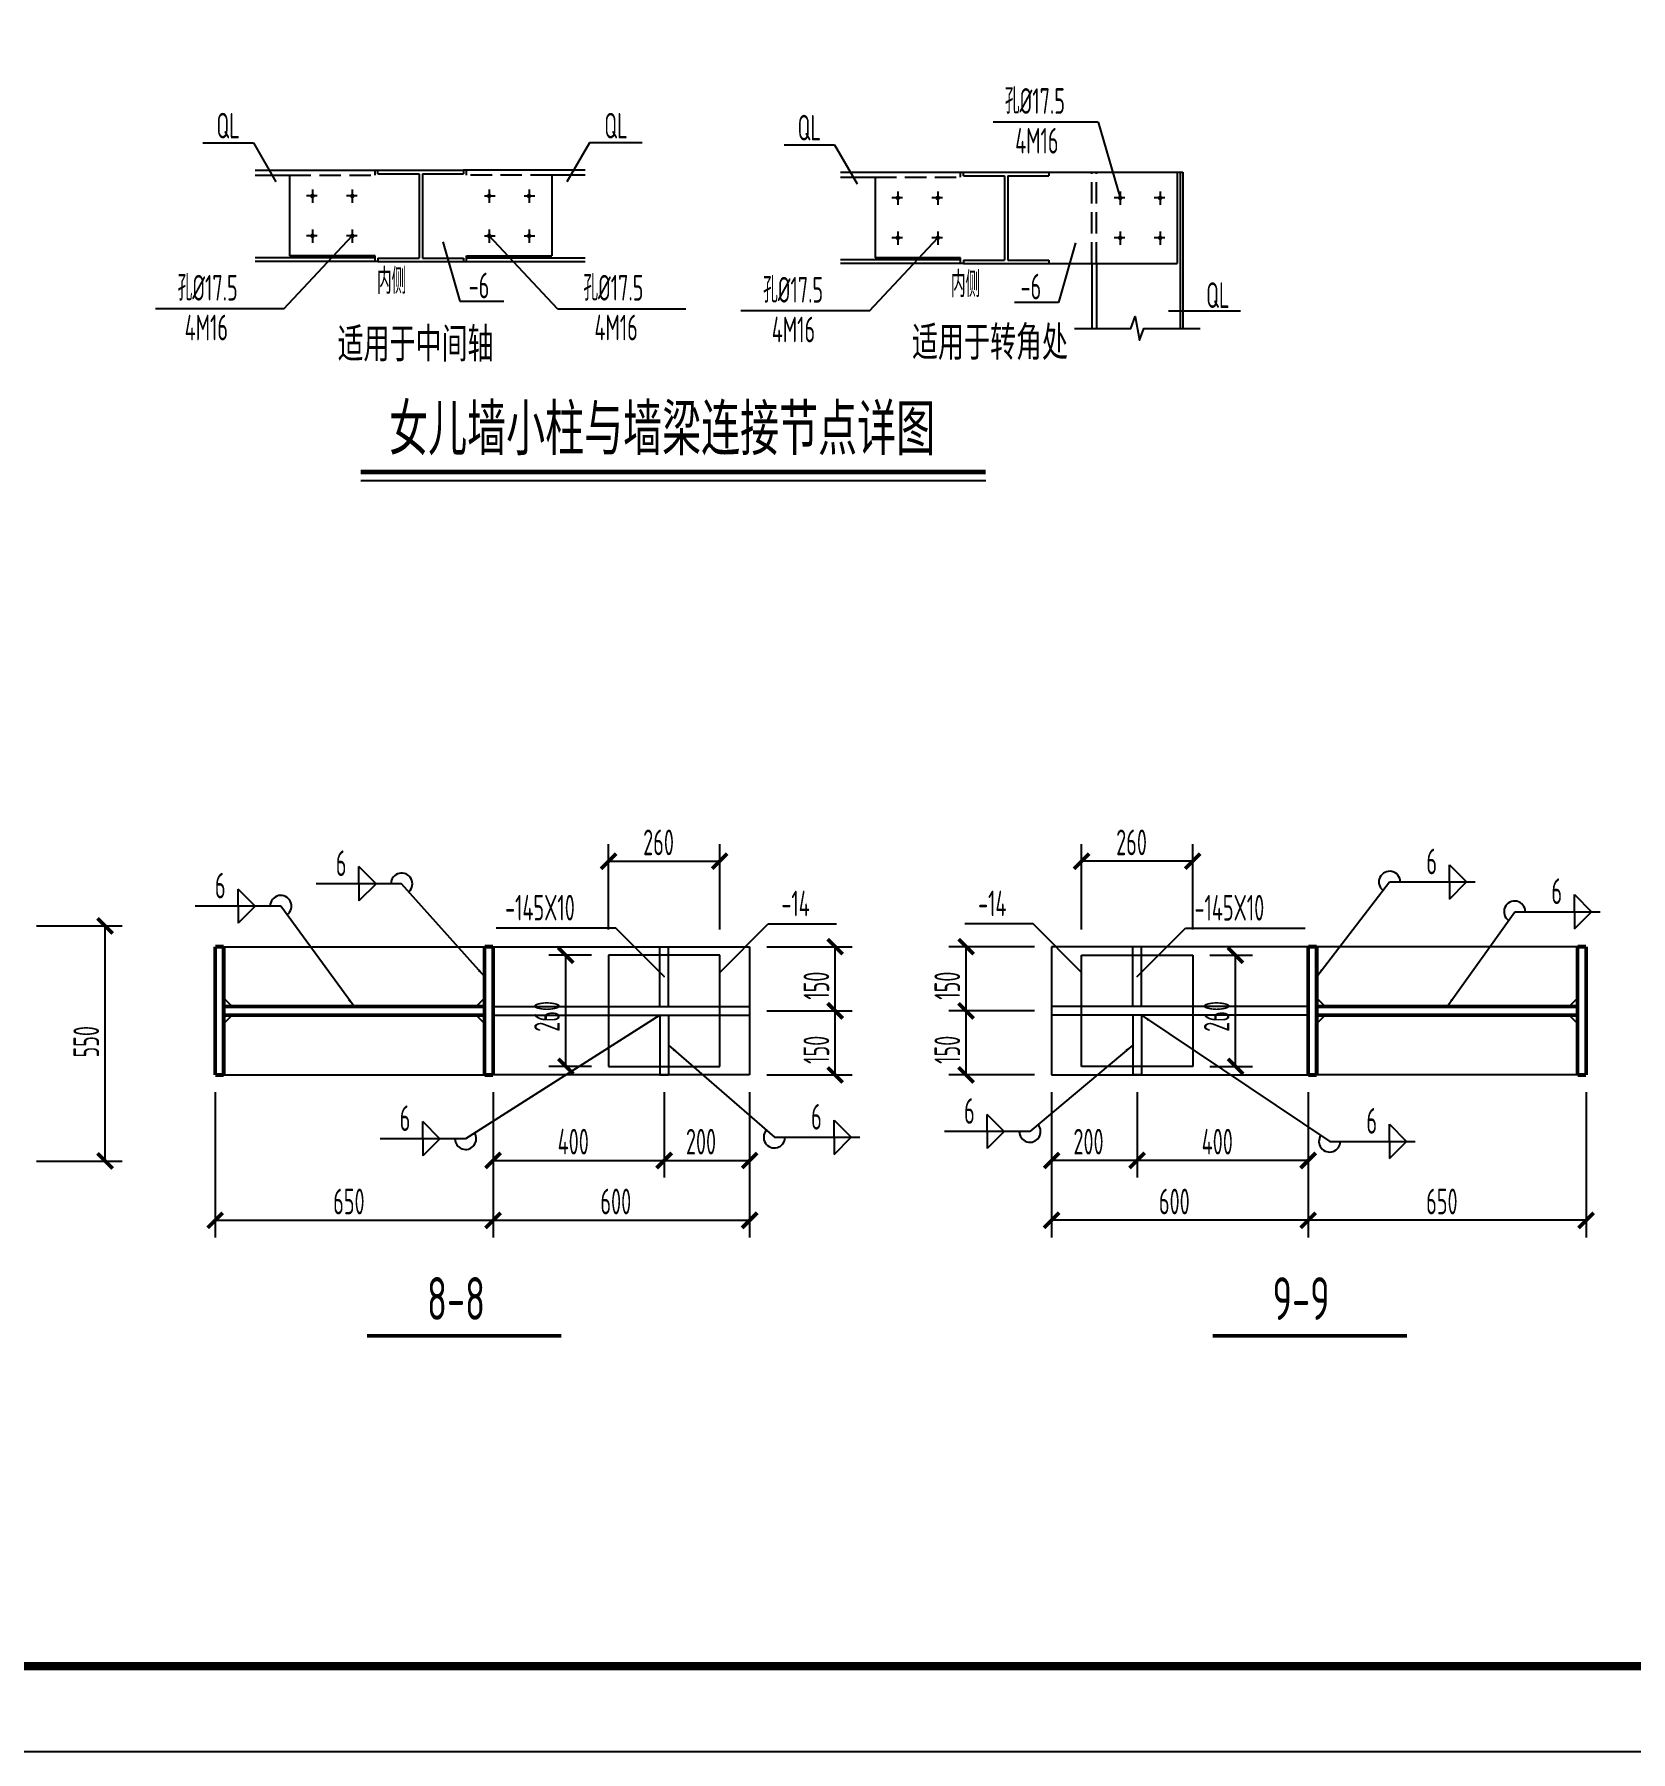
# Model space of a CAD drawing. Extents: x 9539573 to 9710259, y 1656270 to 2510207.
# Drawn here: x 9647288 to 9665954, y 1656270 to 1676354 of the extents above; entities that cross this region are included whole.
import ezdxf

# ---------------------------------------------------------------- set-up
doc = ezdxf.new("R2010")
doc.units = 0
doc.header["$LTSCALE"] = 1000
doc.header["$MEASUREMENT"] = 0
doc.linetypes.add('CONTINOUS', pattern=[0])
doc.linetypes.add('DASH', pattern=[0.35, 0.25, -0.1])
for name, color, linetype in [('10', 7, 'CONTINUOUS'), ('AXIS', 3, 'CONTINUOUS'), ('BOARD1', 2, 'CONTINOUS'), ('PUB_DIM', 3, 'CONTINUOUS'), ('PUB_TEXT', 7, 'CONTINUOUS'), ('PUB_TITLE', 4, 'CONTINUOUS'), ('一般文字', 6, 'CONTINUOUS'), ('尺寸标注', 86, 'CONTINUOUS'), ('水平支撑', 4, 'CONTINUOUS'), ('焊缝标注', 6, 'CONTINUOUS'), ('编号标注', 253, 'CONTINUOUS'), ('螺栓孔标注', 6, 'CONTINUOUS'), ('钢板标注', 6, 'CONTINUOUS')]:
    doc.layers.add(name, color=color, linetype=linetype)
doc.styles.add('_HZTXT', font='atssdeng.shx', dxfattribs={"width": 0.8, "bigfont": 'atssdchn.shx'})
doc.styles.add('TSSD_REIN', font='atssdeng.shx', dxfattribs={"width": 0.7, "bigfont": 'atssdchn.shx'})

msp = doc.modelspace()

# ---------------------------------------------------------------- linework, layer by layer
at = {"layer": '10', "ltscale": 0.1, "const_width": 45}
for points in [[(9651177.1, 1661134.1), (9653450.9, 1661134.1)], [(9661064.5, 1661134.1), (9663338.3, 1661134.1)]]:
    msp.add_lwpolyline(points, dxfattribs=at)
at = {"layer": 'AXIS'}
for p, q in [((9649869.7, 1674763.9, 4.6), (9651305.9, 1674763.9, 4.6)), ((9653727.5, 1674763.9, 4.6), (9652305.9, 1674763.9, 4.6)), ((9649869.7, 1674708.1, 4.6), (9650272.5, 1674708.1, 4.6)), ((9650272.5, 1674708.1, 4.6), (9650272.5, 1673763.9, 4.6)), ((9653339.2, 1674708.1, 4.6), (9653339.2, 1673763.9, 4.6)), ((9653727.5, 1674708.1, 4.6), (9653339.2, 1674708.1, 4.6)), ((9656715.2, 1674740.6, -146662.1), (9658151.4, 1674740.6, -146662.1)), ((9656715.2, 1674684.9, -146662.1), (9657118.1, 1674684.9, -146662.1)), ((9657118.1, 1674684.9, -146662.1), (9657118.1, 1673740.6, -146662.1)), ((9659151.4, 1674740.6, -146662.1), (9660651.4, 1674740.6, -146662.1)), ((9660651.4, 1674740.6, -146662.1), (9660651.4, 1673674, -146662.1)), ((9660651.4, 1674740.6, -146662.1), (9660718.1, 1674740.6, -146662.1)), ((9660686.1, 1674740.6, -146662.1), (9660686.1, 1672915.6, -146662.1)), ((9660718.1, 1674740.6, -146662.1), (9660718.1, 1672915.6, -146662.1)), ((9651272.5, 1673763.9, 4.6), (9650272.5, 1673763.9, 4.6)), ((9652339.2, 1673763.9, 4.6), (9653339.2, 1673763.9, 4.6)), ((9651272.5, 1673739.9, 4.6), (9649869.7, 1673739.9, 4.6)), ((9651305.9, 1673697.2, 4.6), (9649869.7, 1673697.2, 4.6)), ((9652305.9, 1673697.2, 4.6), (9653727.5, 1673697.2, 4.6)), ((9652339.2, 1673739.9, 4.6), (9653727.5, 1673739.9, 4.6)), ((9658118.1, 1673716.7, -146662.1), (9656715.2, 1673716.7, -146662.1)), ((9658151.4, 1673674, -146662.1), (9656715.2, 1673674, -146662.1)), ((9658118.1, 1673740.6, -146662.1), (9657118.1, 1673740.6, -146662.1)), ((9659151.4, 1673674, -146662.1), (9660651.4, 1673674, -146662.1)), ((9659651.4, 1673674, -146662.1), (9659651.4, 1672915.6, -146662.1)), ((9659708.5, 1673674, -146662.1), (9659708.5, 1672915.6, -146662.1))]:
    msp.add_line(p, q, dxfattribs=at)
at = {"layer": 'AXIS', "linetype": 'DASH'}
for p, q in [((9651272.5, 1674708.1, 4.6), (9651272.5, 1674763.9, 4.6)), ((9652339.2, 1674708.1, 4.6), (9652339.2, 1674763.9, 4.6)), ((9650272.5, 1674708.1, 4.6), (9651272.5, 1674708.1, 4.6)), ((9653339.2, 1674708.1, 4.6), (9652339.2, 1674708.1, 4.6)), ((9657118.1, 1674684.9, -146662.1), (9658118.1, 1674684.9, -146662.1)), ((9658118.1, 1674684.9, -146662.1), (9658118.1, 1674740.6, -146662.1)), ((9659651.4, 1673674, -146662.1), (9659651.4, 1674740.6, -146662.1)), ((9659708.5, 1673674, -146662.1), (9659708.5, 1674740.6, -146662.1)), ((9651272.5, 1673697.2, 4.6), (9651272.5, 1673763.9, 4.6)), ((9652339.2, 1673697.2, 4.6), (9652339.2, 1673763.9, 4.6)), ((9658118.1, 1673674, -146662.1), (9658118.1, 1673740.6, -146662.1))]:
    msp.add_line(p, q, dxfattribs=at)
at = {"layer": 'BOARD1'}
msp.add_line((9651104.2, 1671135.6), (9658411.8, 1671135.6), dxfattribs=at)
at = {"layer": 'PUB_DIM', "elevation": 4.6}
msp.add_lwpolyline([(9659451.4, 1672915.6), (9660109.7, 1672915.6), (9660160.7, 1673055.6), (9660210.1, 1672775.6), (9660259.7, 1672915.6), (9660918.1, 1672915.6)], dxfattribs=at)
at = {"layer": 'PUB_TITLE'}
msp.add_lwpolyline([(9598809.4, 1656270.4), (9682909.4, 1656270.4), (9682909.4, 1715670.4), (9598809.4, 1715670.4)], close=True, dxfattribs=at)
at = {"layer": 'PUB_TITLE', "const_width": 100}
msp.add_lwpolyline([(9601309.4, 1657270.4), (9681909.4, 1657270.4), (9681909.4, 1714670.4), (9601309.4, 1714670.4)], close=True, dxfattribs=at)
at = {"layer": '一般文字', "color": 2, "const_width": 54}
msp.add_lwpolyline([(9651104.2, 1671235.7), (9658411.8, 1671235.7)], dxfattribs=at)
at = {"layer": '尺寸标注'}
for p, q in [((9654002.1, 1665884.1), (9654002.1, 1666884.1)), ((9655302.1, 1665884.1), (9655302.1, 1666884.1)), ((9659533, 1665884.1), (9659533, 1666884.1)), ((9660833, 1665884.1), (9660833, 1666884.1)), ((9654002.1, 1666684.1), (9655302.1, 1666684.1)), ((9660833, 1666684.1), (9659533, 1666684.1)), ((9647314.5, 1665927.8), (9648314.5, 1665927.8)), ((9648114.5, 1663177.8), (9648114.5, 1665927.8)), ((9653802.1, 1665584.1), (9653302.1, 1665584.1)), ((9653502.1, 1664284.1), (9653502.1, 1665584.1)), ((9655852.1, 1665684.1), (9656852.1, 1665684.1)), ((9656652.1, 1664934.1), (9656652.1, 1665684.1)), ((9658983, 1665684.1), (9657983, 1665684.1)), ((9658183, 1664934.1), (9658183, 1665684.1)), ((9661033, 1665584.1), (9661533, 1665584.1)), ((9661333, 1664284.1), (9661333, 1665584.1)), ((9655852.1, 1664934.1), (9656852.1, 1664934.1)), ((9655852.1, 1664934.1), (9656852.1, 1664934.1)), ((9656652.1, 1664184.1), (9656652.1, 1664934.1)), ((9658983, 1664934.1), (9657983, 1664934.1)), ((9658983, 1664934.1), (9657983, 1664934.1)), ((9658183, 1664184.1), (9658183, 1664934.1)), ((9653802.1, 1664284.1), (9653302.1, 1664284.1)), ((9655852.1, 1664184.1), (9656852.1, 1664184.1)), ((9658983, 1664184.1), (9657983, 1664184.1)), ((9661033, 1664284.1), (9661533, 1664284.1)), ((9649402.1, 1663984.1), (9649402.1, 1662284.1)), ((9652652.1, 1663984.1), (9652652.1, 1662984.1)), ((9652652.1, 1663984.1), (9652652.1, 1662284.1)), ((9652652.1, 1663984.1), (9652652.1, 1662284.1)), ((9654652.1, 1663984.1), (9654652.1, 1662984.1)), ((9654652.1, 1663984.1), (9654652.1, 1662984.1)), ((9655652.1, 1663984.1), (9655652.1, 1662984.1)), ((9655652.1, 1663984.1), (9655652.1, 1662284.1)), ((9659183, 1663984.1), (9659183, 1662984.1)), ((9659183, 1663984.1), (9659183, 1662284.1)), ((9660183, 1663984.1), (9660183, 1662984.1)), ((9660183, 1663984.1), (9660183, 1662984.1)), ((9662183, 1663984.1), (9662183, 1662984.1)), ((9662183, 1663984.1), (9662183, 1662284.1)), ((9662183, 1663984.1), (9662183, 1662284.1)), ((9665433, 1663984.1), (9665433, 1662284.1)), ((9647314.5, 1663177.8), (9648314.5, 1663177.8)), ((9652652.1, 1663184.1), (9654652.1, 1663184.1)), ((9654652.1, 1663184.1), (9655652.1, 1663184.1)), ((9660183, 1663184.1), (9659183, 1663184.1)), ((9662183, 1663184.1), (9660183, 1663184.1)), ((9649402.1, 1662484.1), (9652652.1, 1662484.1)), ((9652652.1, 1662484.1), (9655652.1, 1662484.1)), ((9662183, 1662484.1), (9659183, 1662484.1)), ((9665433, 1662484.1), (9662183, 1662484.1))]:
    msp.add_line(p, q, dxfattribs=at)
at = {"layer": '尺寸标注', "const_width": 45}
for points in [[(9653913.7, 1666595.7), (9654090.5, 1666772.5)], [(9655213.7, 1666595.7), (9655390.5, 1666772.5)], [(9659444.6, 1666595.7), (9659621.4, 1666772.5)], [(9660744.6, 1666595.7), (9660921.4, 1666772.5)], [(9648026.1, 1666016.2), (9648202.9, 1665839.4)], [(9656563.7, 1665772.5), (9656740.5, 1665595.7)], [(9658094.6, 1665772.5), (9658271.4, 1665595.7)], [(9653413.7, 1665672.5), (9653590.5, 1665495.7)], [(9661244.6, 1665672.5), (9661421.4, 1665495.7)], [(9656563.7, 1665022.5), (9656740.5, 1664845.7)], [(9656563.7, 1665022.5), (9656740.5, 1664845.7)], [(9658094.6, 1665022.5), (9658271.4, 1664845.7)], [(9658094.6, 1665022.5), (9658271.4, 1664845.7)], [(9653413.7, 1664372.5), (9653590.5, 1664195.7)], [(9661244.6, 1664372.5), (9661421.4, 1664195.7)], [(9656563.7, 1664272.5), (9656740.5, 1664095.7)], [(9658094.6, 1664272.5), (9658271.4, 1664095.7)], [(9648026.1, 1663266.2), (9648202.9, 1663089.4)], [(9652563.7, 1663095.7), (9652740.5, 1663272.5)], [(9654563.7, 1663095.7), (9654740.5, 1663272.5)], [(9654563.7, 1663095.7), (9654740.5, 1663272.5)], [(9655563.7, 1663095.7), (9655740.5, 1663272.5)], [(9659094.6, 1663095.7), (9659271.4, 1663272.5)], [(9660094.6, 1663095.7), (9660271.4, 1663272.5)], [(9660094.6, 1663095.7), (9660271.4, 1663272.5)], [(9662094.6, 1663095.7), (9662271.4, 1663272.5)], [(9649313.7, 1662395.7), (9649490.5, 1662572.5)], [(9652563.7, 1662395.7), (9652740.5, 1662572.5)], [(9652563.7, 1662395.7), (9652740.5, 1662572.5)], [(9655563.7, 1662395.7), (9655740.5, 1662572.5)], [(9659094.6, 1662395.7), (9659271.4, 1662572.5)], [(9662094.6, 1662395.7), (9662271.4, 1662572.5)], [(9662094.6, 1662395.7), (9662271.4, 1662572.5)], [(9665344.6, 1662395.7), (9665521.4, 1662572.5)]]:
    msp.add_lwpolyline(points, dxfattribs=at)
at = {"layer": '尺寸标注', "color": 3, "const_width": 45}
for points in [[(9649502.1, 1665684.1), (9649402.1, 1665684.1)], [(9649402.1, 1665684.1), (9649402.1, 1664184.1)], [(9649502.1, 1664184.1), (9649502.1, 1665684.1)], [(9652652.1, 1665684.1), (9652552.1, 1665684.1)], [(9652552.1, 1665684.1), (9652552.1, 1664184.1)], [(9652652.1, 1664184.1), (9652652.1, 1665684.1)], [(9662183, 1664184.1), (9662183, 1665684.1)], [(9662183, 1665684.1), (9662283, 1665684.1)], [(9662283, 1665684.1), (9662283, 1664184.1)], [(9665333, 1664184.1), (9665333, 1665684.1)], [(9665333, 1665684.1), (9665433, 1665684.1)], [(9665433, 1665684.1), (9665433, 1664184.1)], [(9649502.1, 1664984.1), (9652552.1, 1664984.1)], [(9665333, 1664984.1), (9662283, 1664984.1)], [(9649502.1, 1664884.1), (9652552.1, 1664884.1)], [(9665333, 1664884.1), (9662283, 1664884.1)], [(9649402.1, 1664184.1), (9649502.1, 1664184.1)], [(9652552.1, 1664184.1), (9652652.1, 1664184.1)], [(9662283, 1664184.1), (9662183, 1664184.1)], [(9665433, 1664184.1), (9665333, 1664184.1)]]:
    msp.add_lwpolyline(points, dxfattribs=at)
at = {"layer": '水平支撑'}
for p, q in [((9651305.9, 1674723.9, 4.6), (9651305.9, 1674763.9, 4.6)), ((9651305.9, 1674763.9, 4.6), (9652305.9, 1674763.9, 4.6)), ((9652305.9, 1674763.9, 4.6), (9652305.9, 1674723.9, 4.6)), ((9651305.9, 1674723.9, 4.6), (9651785.9, 1674723.9, 4.6)), ((9651785.9, 1674723.9, 4.6), (9651785.9, 1673737.2, 4.6)), ((9651825.9, 1674723.9, 4.6), (9651825.9, 1673737.2, 4.6)), ((9651825.9, 1674723.9, 4.6), (9652305.9, 1674723.9, 4.6)), ((9658151.4, 1674740.6, -146662.1), (9659151.4, 1674740.6, -146662.1)), ((9658151.4, 1674700.6, -146662.1), (9658151.4, 1674740.6, -146662.1)), ((9658151.4, 1674700.6, -146662.1), (9658631.4, 1674700.6, -146662.1)), ((9658631.4, 1674700.6, -146662.1), (9658631.4, 1673714, -146662.1)), ((9658671.4, 1674700.6, -146662.1), (9659151.4, 1674700.6, -146662.1)), ((9658671.4, 1674700.6, -146662.1), (9658671.4, 1673714, -146662.1)), ((9659151.4, 1674740.6, -146662.1), (9659151.4, 1674700.6, -146662.1)), ((9650594.7, 1674463.9, 4.6), (9650469.8, 1674463.9, 4.6)), ((9650539.2, 1674537.6, 4.6), (9650539.2, 1674383.1, 4.6)), ((9651061.4, 1674463.9, 4.6), (9650936.5, 1674463.9, 4.6)), ((9651005.9, 1674537.6, 4.6), (9651005.9, 1674383.1, 4.6)), ((9652550.3, 1674463.9, 4.6), (9652675.3, 1674463.9, 4.6)), ((9652605.9, 1674537.6, 4.6), (9652605.9, 1674383.1, 4.6)), ((9653017, 1674463.9, 4.6), (9653141.9, 1674463.9, 4.6)), ((9653072.5, 1674537.6, 4.6), (9653072.5, 1674383.1, 4.6)), ((9657440.3, 1674440.6, -146662.1), (9657315.3, 1674440.6, -146662.1)), ((9657384.7, 1674514.3, -146662.1), (9657384.7, 1674359.8, -146662.1)), ((9657906.9, 1674440.6, -146662.1), (9657782, 1674440.6, -146662.1)), ((9657851.4, 1674514.3, -146662.1), (9657851.4, 1674359.8, -146662.1)), ((9660040.3, 1674440.6, -146662.1), (9659915.3, 1674440.6, -146662.1)), ((9659984.7, 1674514.3, -146662.1), (9659984.7, 1674359.8, -146662.1)), ((9660506.9, 1674440.6, -146662.1), (9660382, 1674440.6, -146662.1)), ((9660451.4, 1674514.3, -146662.1), (9660451.4, 1674359.8, -146662.1)), ((9650594.7, 1673997.2, 4.6), (9650469.8, 1673997.2, 4.6)), ((9650539.2, 1674070.9, 4.6), (9650539.2, 1673916.4, 4.6)), ((9651061.4, 1673997.2, 4.6), (9650936.5, 1673997.2, 4.6)), ((9651005.9, 1674070.9, 4.6), (9651005.9, 1673916.4, 4.6)), ((9652550.3, 1673997.2, 4.6), (9652675.3, 1673997.2, 4.6)), ((9652605.9, 1674070.9, 4.6), (9652605.9, 1673916.4, 4.6)), ((9653017, 1673997.2, 4.6), (9653141.9, 1673997.2, 4.6)), ((9653072.5, 1674070.9, 4.6), (9653072.5, 1673916.4, 4.6)), ((9657440.3, 1673974, -146662.1), (9657315.3, 1673974, -146662.1)), ((9657384.7, 1674047.6, -146662.1), (9657384.7, 1673893.2, -146662.1)), ((9657906.9, 1673974, -146662.1), (9657782, 1673974, -146662.1)), ((9657851.4, 1674047.6, -146662.1), (9657851.4, 1673893.2, -146662.1)), ((9660040.3, 1673974, -146662.1), (9659915.3, 1673974, -146662.1)), ((9659984.7, 1674047.6, -146662.1), (9659984.7, 1673893.2, -146662.1)), ((9660506.9, 1673974, -146662.1), (9660382, 1673974, -146662.1)), ((9660451.4, 1674047.6, -146662.1), (9660451.4, 1673893.2, -146662.1)), ((9651305.9, 1673737.2, 4.6), (9651785.9, 1673737.2, 4.6)), ((9651305.9, 1673737.2, 4.6), (9651305.9, 1673697.2, 4.6)), ((9651305.9, 1673697.2, 4.6), (9652305.9, 1673697.2, 4.6)), ((9651825.9, 1673737.2, 4.6), (9652305.9, 1673737.2, 4.6)), ((9652305.9, 1673737.2, 4.6), (9652305.9, 1673697.2, 4.6)), ((9658151.4, 1673714, -146662.1), (9658151.4, 1673674, -146662.1)), ((9658151.4, 1673714, -146662.1), (9658631.4, 1673714, -146662.1)), ((9658151.4, 1673674, -146662.1), (9659151.4, 1673674, -146662.1)), ((9658671.4, 1673714, -146662.1), (9659151.4, 1673714, -146662.1)), ((9659151.4, 1673714, -146662.1), (9659151.4, 1673674, -146662.1))]:
    msp.add_line(p, q, dxfattribs=at)
at = {"layer": '水平支撑', "const_width": 26.5}
for points, elevation in [([(9650539.2, 1674477.3, -1), (9650539.2, 1674450.5, -1)], 4.6), ([(9651005.9, 1674477.3, -1), (9651005.9, 1674450.5, -1)], 4.6), ([(9652605.9, 1674477.3, 1), (9652605.9, 1674450.5, 1)], 4.6), ([(9653072.5, 1674477.3, 1), (9653072.5, 1674450.5, 1)], 4.6), ([(9657384.7, 1674454.1, -1), (9657384.7, 1674427.2, -1)], -146662.1), ([(9657851.4, 1674454.1, -1), (9657851.4, 1674427.2, -1)], -146662.1), ([(9659984.7, 1674454.1, -1), (9659984.7, 1674427.2, -1)], -146662.1), ([(9660451.4, 1674454.1, -1), (9660451.4, 1674427.2, -1)], -146662.1), ([(9650539.2, 1674010.6, -1), (9650539.2, 1673983.8, -1)], 4.6), ([(9651005.9, 1674010.6, -1), (9651005.9, 1673983.8, -1)], 4.6), ([(9652605.9, 1674010.6, 1), (9652605.9, 1673983.8, 1)], 4.6), ([(9653072.5, 1674010.6, 1), (9653072.5, 1673983.8, 1)], 4.6), ([(9657384.7, 1673987.4, -1), (9657384.7, 1673960.6, -1)], -146662.1), ([(9657851.4, 1673987.4, -1), (9657851.4, 1673960.6, -1)], -146662.1), ([(9659984.7, 1673987.4, -1), (9659984.7, 1673960.6, -1)], -146662.1), ([(9660451.4, 1673987.4, -1), (9660451.4, 1673960.6, -1)], -146662.1)]:
    msp.add_lwpolyline(points, format="xyb", close=True, dxfattribs=dict(at, elevation=elevation))
at = {"layer": '焊缝标注'}
for p, q in [((9651282.7, 1666420.2), (9651082.7, 1666620.2)), ((9651082.7, 1666420.2), (9651082.7, 1666620.2)), ((9663835.6, 1666641.1), (9664035.6, 1666441.1)), ((9663835.6, 1666441.1), (9663835.6, 1666641.1)), ((9649869.6, 1666158.8), (9649669.6, 1666358.8)), ((9649669.6, 1666158.8), (9649669.6, 1666358.8)), ((9651582.7, 1666420.2), (9650582.7, 1666420.2)), ((9651282.7, 1666420.2), (9651082.7, 1666220.2)), ((9651082.7, 1666420.2), (9651082.7, 1666220.2)), ((9652552.1, 1665334.1), (9651582.7, 1666420.2)), ((9662283, 1665334.1), (9663135.6, 1666441.1)), ((9663135.6, 1666441.1), (9664135.6, 1666441.1)), ((9663835.6, 1666241.1), (9664035.6, 1666441.1)), ((9663835.6, 1666441.1), (9663835.6, 1666241.1)), ((9650169.6, 1666158.8), (9649169.6, 1666158.8)), ((9649869.6, 1666158.8), (9649669.6, 1665958.8)), ((9649669.6, 1666158.8), (9649669.6, 1665958.8)), ((9651027.1, 1664984.1), (9650169.6, 1666158.8)), ((9665297.7, 1666292.9), (9665497.7, 1666092.9)), ((9665297.7, 1666092.9), (9665297.7, 1666292.9)), ((9663808, 1664984.1), (9664597.7, 1666092.9)), ((9664597.7, 1666092.9), (9665597.7, 1666092.9)), ((9665297.7, 1665892.9), (9665497.7, 1666092.9)), ((9665297.7, 1666092.9), (9665297.7, 1665892.9)), ((9654602.1, 1664884.1), (9652330.1, 1663438.2)), ((9660233, 1664884.1), (9662434.4, 1663406.9)), ((9654702.1, 1664534.1), (9655940.8, 1663455.3)), ((9660133, 1664534.1), (9658929.8, 1663522.6)), ((9658629.8, 1663522.6), (9658429.8, 1663722.6)), ((9658429.8, 1663522.6), (9658429.8, 1663722.6)), ((9652030.1, 1663438.2), (9651830.1, 1663638.2)), ((9651830.1, 1663438.2), (9651830.1, 1663638.2)), ((9656640.8, 1663655.3), (9656840.8, 1663455.3)), ((9656640.8, 1663455.3), (9656640.8, 1663655.3)), ((9658929.8, 1663522.6), (9657929.8, 1663522.6)), ((9658629.8, 1663522.6), (9658429.8, 1663322.6)), ((9658429.8, 1663522.6), (9658429.8, 1663322.6)), ((9663134.4, 1663606.9), (9663334.4, 1663406.9)), ((9663134.4, 1663406.9), (9663134.4, 1663606.9)), ((9652330.1, 1663438.2), (9651330.1, 1663438.2)), ((9652030.1, 1663438.2), (9651830.1, 1663238.2)), ((9651830.1, 1663438.2), (9651830.1, 1663238.2)), ((9655940.8, 1663455.3), (9656940.8, 1663455.3)), ((9656640.8, 1663255.3), (9656840.8, 1663455.3)), ((9656640.8, 1663455.3), (9656640.8, 1663255.3)), ((9662434.4, 1663406.9), (9663434.4, 1663406.9)), ((9663134.4, 1663206.9), (9663334.4, 1663406.9)), ((9663134.4, 1663406.9), (9663134.4, 1663206.9))]:
    msp.add_line(p, q, dxfattribs=at)
at = {"layer": '焊缝标注', "color": 2}
for points in [[(9654602.1, 1664984.1), (9654602.1, 1665684.1)], [(9654602.1, 1665684.1), (9654702.1, 1665684.1)], [(9654702.1, 1664984.1), (9654702.1, 1665684.1)], [(9660133, 1664984.1), (9660133, 1665684.1)], [(9660233, 1665684.1), (9660133, 1665684.1)], [(9660233, 1664984.1), (9660233, 1665684.1)], [(9652652.1, 1664984.1), (9655652.1, 1664984.1)], [(9662183, 1664984.1), (9659183, 1664984.1)], [(9652652.1, 1664884.1), (9655652.1, 1664884.1)], [(9654602.1, 1664884.1), (9654602.1, 1664184.1)], [(9654702.1, 1664884.1), (9654702.1, 1664184.1)], [(9662183, 1664884.1), (9659183, 1664884.1)], [(9660133, 1664884.1), (9660133, 1664184.1)], [(9660233, 1664884.1), (9660233, 1664184.1)], [(9654602.1, 1664184.1), (9654702.1, 1664184.1)], [(9660233, 1664184.1), (9660133, 1664184.1)]]:
    msp.add_lwpolyline(points, dxfattribs=at)
at = {"layer": '焊缝标注'}
for centre, start, end in [((9651582.7, 1666420.2), 311.7539, 180.00001), ((9663135.6, 1666441.1), 0, 232.3958), ((9650169.6, 1666158.8), 306.13061, 180.00001), ((9664597.7, 1666092.9), 0, 234.54413), ((9655940.8, 1663455.3), 138.94755, 0), ((9658929.8, 1663522.6), 179.99999, 40.05244), ((9652330.1, 1663438.2), 179.99999, 32.47199), ((9662434.4, 1663406.9), 146.13574, 0)]:
    msp.add_arc(centre, 125, start, end, dxfattribs=at)
for points in [[(9652552.1, 1665334.1), (9652496.7, 1665418.7), (9652474.3, 1665398.7)], [(9662283, 1665334.1), (9662355.9, 1665404.2), (9662332.2, 1665422.5)], [(9651027.1, 1664984.1), (9650980.3, 1665073.7), (9650956, 1665056)], [(9663808, 1664984.1), (9663878.3, 1665056.9), (9663853.8, 1665074.3)], [(9654602.1, 1664884.1), (9654509.7, 1664843.1), (9654525.8, 1664817.8)], [(9660233, 1664884.1), (9660307.7, 1664815.9), (9660324.4, 1664840.9)], [(9654702.1, 1664534.1), (9654767.7, 1664457.1), (9654787.4, 1664479.8)], [(9660133, 1664534.1), (9660046.8, 1664481.3), (9660066.1, 1664458.3)]]:
    msp.add_solid(points, dxfattribs=at)
at = {"layer": '编号标注', "color": 2}
for points in [[(9649502.1, 1665684.1), (9652552.1, 1665684.1)], [(9652652.1, 1665684.1), (9655652.1, 1665684.1)], [(9652652.1, 1664184.1), (9652652.1, 1665684.1)], [(9655302.1, 1665584.1), (9654002.1, 1665584.1)], [(9654002.1, 1665584.1), (9654002.1, 1664284.1)], [(9655302.1, 1664284.1), (9655302.1, 1665584.1)], [(9655652.1, 1665684.1), (9655652.1, 1664184.1)], [(9662183, 1665684.1), (9659183, 1665684.1)], [(9659183, 1665684.1), (9659183, 1664184.1)], [(9659533, 1664284.1), (9659533, 1665584.1)], [(9659533, 1665584.1), (9660833, 1665584.1)], [(9660833, 1665584.1), (9660833, 1664284.1)], [(9662183, 1664184.1), (9662183, 1665684.1)], [(9665333, 1665684.1), (9662283, 1665684.1)], [(9649502.1, 1665084.1), (9649602.1, 1664984.1)], [(9652552.1, 1665084.1), (9652452.1, 1664984.1)], [(9662283, 1665084.1), (9662383, 1664984.1)], [(9665333, 1665084.1), (9665233, 1664984.1)], [(9649502.1, 1664784.1), (9649602.1, 1664884.1)], [(9652552.1, 1664784.1), (9652452.1, 1664884.1)], [(9662283, 1664784.1), (9662383, 1664884.1)], [(9665333, 1664784.1), (9665233, 1664884.1)], [(9649502.1, 1664184.1), (9652552.1, 1664184.1)], [(9655652.1, 1664184.1), (9652652.1, 1664184.1)], [(9654002.1, 1664284.1), (9655302.1, 1664284.1)], [(9659183, 1664184.1), (9662183, 1664184.1)], [(9660833, 1664284.1), (9659533, 1664284.1)], [(9665333, 1664184.1), (9662283, 1664184.1)]]:
    msp.add_lwpolyline(points, dxfattribs=at)
at = {"layer": '螺栓孔标注', "color": 0}
for p, q in [((9659727.3, 1675327.1, -146662.1), (9658498.2, 1675327.1, -146662.1)), ((9659727.3, 1675327.1, -146662.1), (9659984.7, 1674440.6, -146662.1)), ((9649257.7, 1675084.5, 4.6), (9649849.6, 1675084.5, 4.6)), ((9649849.6, 1675084.5, 4.6), (9650112.1, 1674628.2, 4.6)), ((9653777.3, 1675084.5, 4.6), (9653514.8, 1674628.2, 4.6)), ((9654393.2, 1675084.5, 4.6), (9653777.3, 1675084.5, 4.6)), ((9656053.8, 1675061.2, -146662.1), (9656645.6, 1675061.2, -146662.1)), ((9656645.6, 1675061.2, -146662.1), (9656908.1, 1674605, -146662.1)), ((9650206.8, 1673142.7, 4.6), (9651005.9, 1673995.9, 4.6)), ((9653404.9, 1673142.7, 4.6), (9652605.9, 1673997.2, 4.6)), ((9657052.4, 1673119.4, -146662.1), (9657851.4, 1673972.6, -146662.1)), ((9652063.7, 1673925.7, 4.6), (9652262.8, 1673231.5, 4.6)), ((9659462.1, 1673913.7, 4.6), (9659263, 1673219.5, 4.6)), ((9652262.8, 1673231.5, 4.6), (9652776.2, 1673231.5, 4.6)), ((9659263, 1673219.5, 4.6), (9658749.6, 1673219.5, 4.6)), ((9650206.8, 1673142.7, 4.6), (9648705.2, 1673142.7, 4.6)), ((9653404.9, 1673142.7, 4.6), (9654906.5, 1673142.7, 4.6)), ((9657052.4, 1673119.4, -146662.1), (9655550.7, 1673119.4, -146662.1)), ((9661392.7, 1673114.6, -146662.1), (9660548.7, 1673114.6, -146662.1))]:
    msp.add_line(p, q, dxfattribs=at)
at = {"layer": '钢板标注'}
for p, q in [((9655302.1, 1665384.1), (9655868, 1665949.6)), ((9655868, 1665949.6), (9656668, 1665949.6)), ((9658968, 1665950.5), (9658168, 1665950.5)), ((9659533, 1665384.1), (9658968, 1665950.5)), ((9654087.1, 1665900.5), (9652687.1, 1665900.5)), ((9654652.1, 1665334.1), (9654087.1, 1665900.5)), ((9660183, 1665334.1), (9660748.9, 1665899.6)), ((9660748.9, 1665899.6), (9662148.9, 1665899.6))]:
    msp.add_line(p, q, dxfattribs=at)
at = {"layer": '钢板标注', "const_width": 10}
for points in [[(9654657.1, 1665334.1, 1), (9654647.1, 1665334.1, 1), (9654657.1, 1665334.1, 1)], [(9655307.1, 1665384.1, 1), (9655297.1, 1665384.1, 1), (9655307.1, 1665384.1, 1)], [(9659538, 1665384.1, 1), (9659528, 1665384.1, 1), (9659538, 1665384.1, 1)], [(9660188, 1665334.1, 1), (9660178, 1665334.1, 1), (9660188, 1665334.1, 1)]]:
    msp.add_lwpolyline(points, format="xyb", dxfattribs=at)

# ---------------------------------------------------------------- texts
at = {"layer": '10', "ltscale": 0.1, "style": 'TSSD_REIN', "width": 0.65}
for s, p in [('8-8', (9651879.1, 1661319.6)), ('9-9', (9661766.5, 1661319.6))]:
    msp.add_text(s, height=500, dxfattribs=at).set_placement(p)
at = {"layer": 'PUB_TEXT', "style": 'TSSD_REIN', "width": 0.8}
for s, p in [('适用于中间轴', (9650832.8, 1672527.5, 4.6)), ('适用于转角处', (9657550.5, 1672546.4, -146662.1))]:
    msp.add_text(s, height=400, dxfattribs=at).set_placement(p)
at = {"layer": '一般文字', "color": 7, "style": 'TSSD_REIN', "width": 0.8}
msp.add_text('女儿墙小柱与墙梁连接节点详图', height=600, dxfattribs=at).set_placement((9651436.3, 1671432.2))
at = {"layer": '尺寸标注', "style": 'TSSD_REIN', "width": 0.6}
for s, p in [('260', (9654407.1, 1666754.1)), ('260', (9659938, 1666754.1)), ('400', (9653407.1, 1663254.1)), ('200', (9654907.1, 1663254.1)), ('200', (9659438, 1663254.1)), ('400', (9660938, 1663254.1)), ('650', (9650782.1, 1662554.1)), ('600', (9653907.1, 1662554.1)), ('600', (9660438, 1662554.1)), ('650', (9663563, 1662554.1))]:
    msp.add_text(s, height=300, dxfattribs=at).set_placement(p)
for s, p in [('150', (9656582.1, 1665064.1)), ('150', (9658113, 1665064.1)), ('260', (9653432.1, 1664689.1)), ('260', (9661263, 1664689.1)), ('550', (9648044.5, 1664388.4)), ('150', (9656582.1, 1664314.1)), ('150', (9658113, 1664314.1))]:
    msp.add_text(s, height=300, rotation=90, dxfattribs=at).set_placement(p)
at = {"layer": '焊缝标注', "style": 'TSSD_REIN', "width": 0.6}
for p in [(9650812.7, 1666510.2), (9663565.6, 1666531.1), (9649399.6, 1666248.8), (9665027.7, 1666182.9), (9658159.8, 1663612.6), (9651560.1, 1663528.2), (9656370.8, 1663545.3), (9662864.4, 1663496.9)]:
    msp.add_text('6', height=300, dxfattribs=at).set_placement(p)
at = {"layer": '螺栓孔标注', "color": 0, "style": '_HZTXT', "width": 0.6}
for s, p in [('孔%%C17.5', (9658637.7, 1675424.5, -146662.1)), ('QL', (9649416.5, 1675136.1, 4.6)), ('QL', (9653952.1, 1675136.1, 4.6)), ('QL', (9656212.5, 1675112.8, -146662.1)), ('4M16', (9658756.9, 1674959.6, -146662.1)), ('孔%%C17.5', (9648964, 1673240, 4.6)), ('内侧', (9651294.5, 1673319, 4.6)), ('-6', (9652366.6, 1673266.5, 4.6)), ('孔%%C17.5', (9653708.1, 1673240, 4.6)), ('内侧', (9658006, 1673280.5, -146662.1)), ('-6', (9658820, 1673254.4, 4.6)), ('孔%%C17.5', (9655809.6, 1673216.8, -146662.1)), ('QL', (9660990.2, 1673153.9, -146662.1)), ('4M16', (9649045.5, 1672775.1, 4.6)), ('4M16', (9653837, 1672775.1, 4.6)), ('4M16', (9655910.6, 1672751.9, -146662.1))]:
    msp.add_text(s, height=300, dxfattribs=at).set_placement(p)
at = {"layer": '钢板标注', "style": 'TSSD_REIN', "width": 0.6}
for s, p in [('-14', (9656023, 1666039.6)), ('-14', (9658323, 1666040.5)), ('-145X10', (9652792.1, 1665990.5)), ('-145X10', (9660853.9, 1665989.6))]:
    msp.add_text(s, height=300, dxfattribs=at).set_placement(p)

doc.saveas('drawing.dxf')
